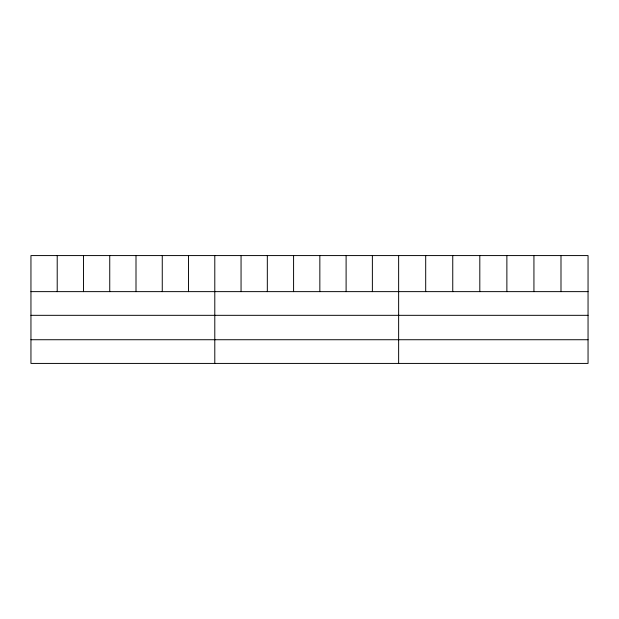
<?xml version="1.0" encoding="UTF-8"?>
<svg xmlns="http://www.w3.org/2000/svg" width="619" height="619" viewBox="0 0 619 619"><rect width="100%" height="100%" fill="white"/><g stroke="black" fill="none" stroke-linecap="round" stroke-linejoin="round"><path stroke-width="0.93" d="M588.05 315.326L588.05 255.577L30.95 255.577L30.95 363.423L588.05 363.423L588.05 315.326L30.95 315.326M30.95 291.634L588.05 291.634M30.95 339.73L588.05 339.73M560.992 255.577L560.992 291.634M533.934 255.577L533.934 291.634M506.876 255.577L506.876 291.634M479.81 255.577L479.81 291.634M452.752 255.577L452.752 291.634M425.694 255.577L425.694 291.634M398.636 255.577L398.636 363.423M372.375 255.577L372.375 291.634M346.106 255.577L346.106 291.634M319.845 255.577L319.845 291.634M293.584 255.577L293.584 291.634M267.323 255.577L267.323 291.634M241.054 255.577L241.054 291.634M214.793 255.577L214.793 363.423M188.532 255.577L188.532 291.634M162.263 255.577L162.263 291.634M136.002 255.577L136.002 291.634M109.741 255.577L109.741 291.634M83.48 255.577L83.48 291.634M57.211 255.577L57.211 291.634"/></g></svg>
